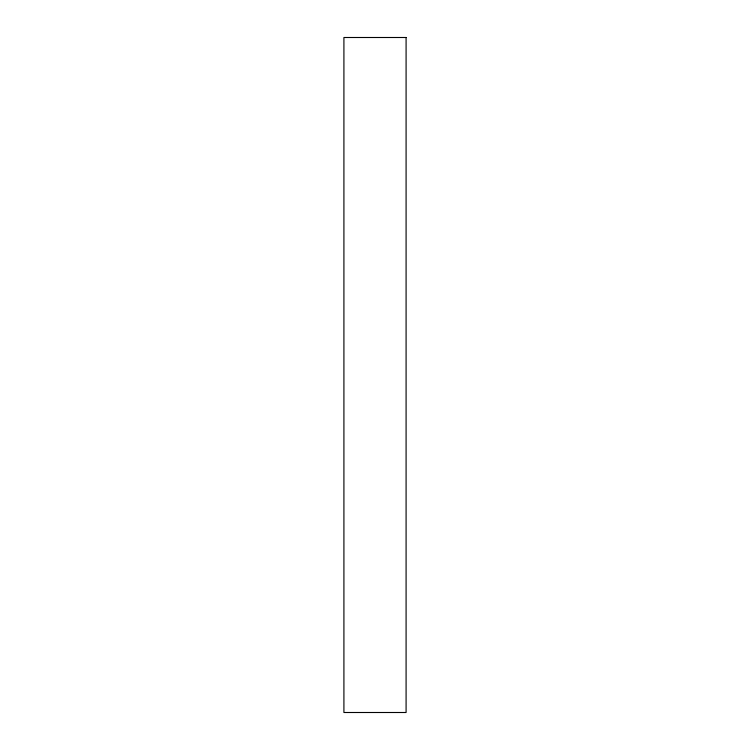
<?xml version="1.0" encoding="UTF-8"?>
<svg xmlns="http://www.w3.org/2000/svg" width="750" height="750" viewBox="0 0 750 750"><rect width="100%" height="100%" fill="white"/><g stroke="black" fill="none" stroke-linecap="round" stroke-linejoin="round"><path stroke-width="1.12" d="M406.088 37.5L343.912 37.5L343.912 712.5L406.088 712.5L406.088 37.5"/></g></svg>
